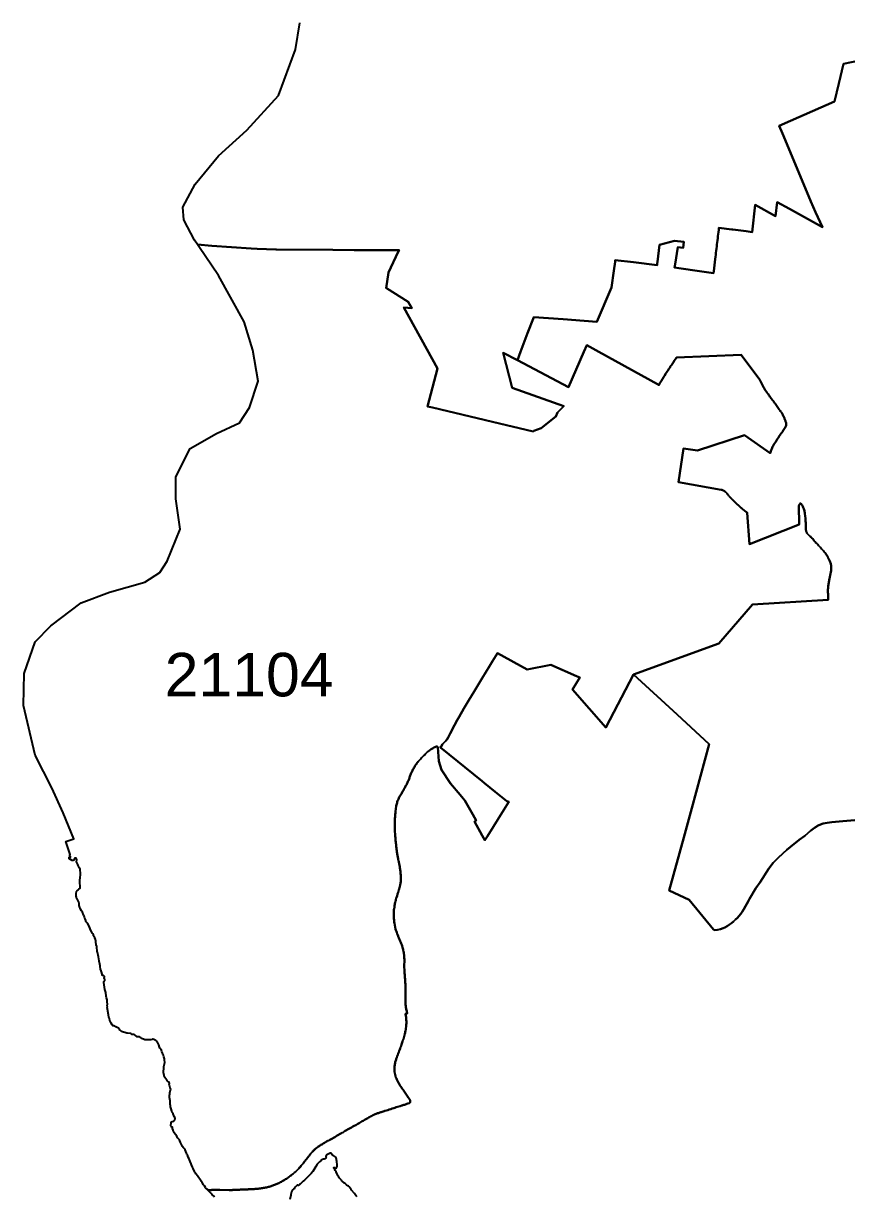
# Model space of a CAD drawing. Header units: inches. Extents: x 1341578 to 1502124, y 557203 to 748561.
# Drawn here: x 1342664 to 1352759, y 618397 to 632776 of the extents above; entities that cross this region are included whole.
import ezdxf
from ezdxf.enums import TextEntityAlignment as Align

# ---------------------------------------------------------------- set-up
doc = ezdxf.new("R2010")
doc.units = ezdxf.units.IN
doc.header["$MEASUREMENT"] = 0
doc.layers.add('Zipcode', color=7, linetype='Continuous')
doc.layers.add('ZipcodeAnno', color=7, linetype='Continuous')
doc.styles.add('Arial', font='arial.ttf')

msp = doc.modelspace()

# ---------------------------------------------------------------- linework, layer by layer
at = {"layer": 'Zipcode'}
for points in [[(1353332, 632408), (1352723, 632282), (1352666, 632041), (1352613, 631819), (1352071, 631582), (1351934, 631522), (1351974, 631426), (1352150, 631006), (1352322, 630596), (1352378, 630464), (1352463, 630279), (1352061, 630503), (1351910, 630587), (1351888, 630414), (1351640, 630552), (1351639, 630553), (1351603, 630219), (1351526, 630229), (1351365, 630249), (1351353, 630251), (1351194, 630271), (1351191, 630245), (1351188, 630220), (1351185, 630194), (1351182, 630169), (1351179, 630143), (1351176, 630118), (1351173, 630092), (1351170, 630067), (1351167, 630041), (1351164, 630016), (1351161, 629990), (1351158, 629965), (1351155, 629939), (1351152, 629914), (1351149, 629889), (1351131, 629739), (1351129, 629716), (1350956, 629739), (1350701, 629776), (1350650, 629786), (1350653, 629805), (1350656, 629826), (1350691, 630035), (1350691, 630035), (1350756, 630027), (1350765, 630099), (1350651, 630113), (1350467, 630063), (1350440, 629856), (1350437, 629833), (1350435, 629815), (1350146, 629849), (1349923, 629873), (1349920, 629853), (1349905, 629746), (1349876, 629540), (1349696, 629120), (1349542, 629131), (1349283, 629151), (1348923, 629177), (1348848, 628981), (1348761, 628751), (1348722, 628648), (1348546, 628740), (1348658, 628311), (1349291, 628084), (1349214, 628009), (1349194, 627959), (1349012, 627815), (1348925, 627781), (1348914, 627776), (1348418, 627894), (1347680, 628068), (1347621, 628082), (1347741, 628549), (1347328, 629295), (1347426, 629288), (1347383, 629364), (1347116, 629530), (1347114, 629531), (1347141, 629725), (1347262, 629976), (1347272, 629997), (1347124, 629998), (1346932, 629999), (1346735, 629998), (1346720, 629998), (1346458, 630000), (1345768, 630004), (1345760, 630004), (1345529, 630013), (1345459, 630018), (1344974, 630052), (1344800, 630065), (1344762, 630121), (1344631, 630371), (1344620, 630523), (1344772, 630805), (1345055, 631153), (1345403, 631468), (1345794, 631892), (1346000, 632457), (1346055, 632783)], [(1353151, 623035), (1352714, 623000), (1352579, 622986), (1352523, 622979), (1352495, 622974), (1352474, 622969), (1352441, 622958), (1352413, 622945), (1352365, 622916), (1352317, 622878), (1352246, 622817), (1352180, 622769), (1352070, 622683), (1352027, 622646), (1351924, 622554), (1351859, 622486), (1351807, 622417), (1351698, 622252), (1351648, 622179), (1351569, 622046), (1351556, 622022), (1351536, 621986), (1351520, 621956), (1351498, 621918), (1351479, 621885), (1351463, 621863), (1351438, 621832), (1351420, 621812), (1351398, 621791), (1351374, 621769), (1351348, 621749), (1351323, 621731), (1351295, 621713), (1351268, 621696), (1351244, 621685), (1351213, 621674), (1351178, 621665), (1351136, 621661), (1351128, 621671), (1350830, 622036), (1350583, 622147), (1350762, 622799), (1350860, 623159), (1351074, 623941), (1350681, 624304), (1350147, 624795), (1351191, 625175), (1351607, 625654), (1352534, 625711), (1352533, 625724), (1352532, 625736), (1352532, 625748), (1352532, 625761), (1352532, 625770), (1352532, 625779), (1352532, 625788), (1352531, 625797), (1352531, 625807), (1352531, 625816), (1352531, 625825), (1352531, 625834), (1352531, 625843), (1352532, 625852), (1352533, 625862), (1352534, 625872), (1352535, 625883), (1352537, 625895), (1352538, 625906), (1352540, 625919), (1352542, 625932), (1352544, 625945), (1352546, 625956), (1352548, 625967), (1352551, 625977), (1352553, 625987), (1352555, 625997), (1352557, 626006), (1352560, 626017), (1352562, 626028), (1352564, 626038), (1352566, 626047), (1352568, 626056), (1352570, 626065), (1352571, 626075), (1352571, 626085), (1352572, 626095), (1352572, 626105), (1352571, 626115), (1352570, 626126), (1352569, 626135), (1352567, 626144), (1352565, 626154), (1352563, 626164), (1352559, 626174), (1352556, 626184), (1352551, 626192), (1352547, 626201), (1352542, 626209), (1352535, 626223), (1352528, 626238), (1352520, 626252), (1352512, 626264), (1352504, 626276), (1352496, 626288), (1352486, 626300), (1352475, 626312), (1352465, 626324), (1352453, 626337), (1352440, 626351), (1352428, 626364), (1352417, 626376), (1352405, 626388), (1352394, 626400), (1352384, 626412), (1352374, 626424), (1352364, 626436), (1352354, 626447), (1352344, 626458), (1352334, 626469), (1352327, 626476), (1352320, 626482), (1352313, 626489), (1352305, 626496), (1352298, 626503), (1352291, 626510), (1352286, 626515), (1352281, 626520), (1352277, 626525), (1352274, 626530), (1352271, 626535), (1352268, 626540), (1352266, 626545), (1352264, 626551), (1352263, 626557), (1352262, 626561), (1352261, 626564), (1352261, 626568), (1352261, 626574), (1352260, 626580), (1352260, 626586), (1352260, 626593), (1352260, 626599), (1352260, 626606), (1352260, 626612), (1352260, 626618), (1352260, 626624), (1352259, 626632), (1352259, 626640), (1352259, 626648), (1352258, 626661), (1352257, 626673), (1352255, 626686), (1352255, 626696), (1352254, 626706), (1352254, 626716), (1352252, 626732), (1352251, 626747), (1352249, 626763), (1352248, 626772), (1352246, 626781), (1352245, 626790), (1352242, 626802), (1352239, 626815), (1352235, 626827), (1352232, 626836), (1352228, 626845), (1352223, 626855), (1352219, 626862), (1352214, 626870), (1352209, 626877), (1352202, 626887), (1352195, 626895), (1352172, 626867), (1352178, 626633), (1351569, 626393), (1351542, 626778), (1351541, 626779), (1351540, 626780), (1351538, 626781), (1351537, 626782), (1351535, 626784), (1351533, 626785), (1351532, 626786), (1351530, 626787), (1351529, 626788), (1351528, 626789), (1351527, 626790), (1351525, 626791), (1351524, 626792), (1351522, 626793), (1351521, 626795), (1351520, 626795), (1351518, 626796), (1351517, 626798), (1351515, 626799), (1351514, 626800), (1351513, 626801), (1351511, 626802), (1351510, 626803), (1351509, 626804), (1351508, 626805), (1351506, 626806), (1351505, 626807), (1351504, 626808), (1351503, 626809), (1351501, 626810), (1351500, 626811), (1351499, 626812), (1351497, 626813), (1351496, 626814), (1351494, 626816), (1351493, 626817), (1351491, 626818), (1351490, 626820), (1351489, 626820), (1351487, 626821), (1351486, 626822), (1351485, 626823), (1351484, 626825), (1351482, 626826), (1351481, 626827), (1351479, 626828), (1351478, 626830), (1351476, 626831), (1351474, 626832), (1351473, 626833), (1351472, 626834), (1351471, 626835), (1351470, 626836), (1351468, 626837), (1351467, 626839), (1351466, 626840), (1351465, 626841), (1351463, 626842), (1351462, 626843), (1351461, 626844), (1351460, 626845), (1351459, 626846), (1351457, 626847), (1351456, 626848), (1351455, 626849), (1351453, 626850), (1351452, 626851), (1351451, 626852), (1351450, 626854), (1351448, 626855), (1351447, 626856), (1351446, 626857), (1351444, 626858), (1351443, 626859), (1351442, 626860), (1351441, 626862), (1351439, 626863), (1351438, 626864), (1351436, 626866), (1351435, 626867), (1351433, 626868), (1351432, 626870), (1351430, 626871), (1351429, 626872), (1351427, 626874), (1351426, 626875), (1351425, 626876), (1351424, 626877), (1351423, 626878), (1351421, 626879), (1351420, 626880), (1351419, 626881), (1351418, 626882), (1351416, 626884), (1351415, 626885), (1351414, 626886), (1351413, 626887), (1351412, 626888), (1351411, 626889), (1351409, 626890), (1351408, 626891), (1351407, 626893), (1351405, 626894), (1351404, 626895), (1351403, 626897), (1351401, 626898), (1351400, 626899), (1351399, 626900), (1351398, 626902), (1351396, 626903), (1351395, 626904), (1351394, 626905), (1351393, 626906), (1351391, 626908), (1351390, 626909), (1351388, 626911), (1351387, 626912), (1351385, 626913), (1351384, 626915), (1351383, 626916), (1351381, 626917), (1351380, 626919), (1351378, 626920), (1351377, 626922), (1351375, 626923), (1351374, 626924), (1351373, 626925), (1351372, 626927), (1351371, 626928), (1351369, 626929), (1351368, 626931), (1351366, 626932), (1351365, 626934), (1351364, 626935), (1351362, 626937), (1351361, 626938), (1351359, 626939), (1351358, 626940), (1351357, 626942), (1351356, 626943), (1351355, 626944), (1351353, 626946), (1351352, 626947), (1351350, 626949), (1351349, 626950), (1351348, 626951), (1351347, 626952), (1351346, 626954), (1351344, 626955), (1351343, 626956), (1351342, 626957), (1351341, 626959), (1351340, 626960), (1351339, 626961), (1351338, 626962), (1351337, 626963), (1351336, 626964), (1351335, 626965), (1351333, 626967), (1351332, 626968), (1351331, 626969), (1351330, 626970), (1351329, 626971), (1351328, 626972), (1351327, 626973), (1351326, 626974), (1351325, 626976), (1351324, 626977), (1351323, 626978), (1351322, 626979), (1351320, 626981), (1351319, 626982), (1351318, 626983), (1351317, 626984), (1351316, 626985), (1351315, 626987), (1351314, 626988), (1351313, 626989), (1351312, 626990), (1351310, 626992), (1351309, 626993), (1351308, 626995), (1351307, 626996), (1351306, 626997), (1351305, 626998), (1351304, 626999), (1351303, 627001), (1351302, 627003), (1351301, 627004), (1351300, 627006), (1351299, 627008), (1351298, 627009), (1351297, 627010), (1351297, 627011), (1351296, 627013), (1351295, 627014), (1351293, 627016), (1351292, 627017), (1351292, 627018), (1351291, 627019), (1351290, 627020), (1351288, 627022), (1351287, 627023), (1351286, 627024), (1351284, 627026), (1351283, 627027), (1351282, 627028), (1351281, 627029), (1351279, 627031), (1351278, 627032), (1351277, 627033), (1351276, 627034), (1351275, 627035), (1351274, 627036), (1351272, 627037), (1351270, 627038), (1351269, 627039), (1351268, 627040), (1351266, 627041), (1351265, 627042), (1351263, 627043), (1351262, 627044), (1351260, 627045), (1351258, 627046), (1351257, 627047), (1351255, 627048), (1351253, 627049), (1351251, 627050), (1351250, 627051), (1351249, 627051), (1351247, 627052), (1351246, 627052), (1351244, 627053), (1351243, 627054), (1351242, 627054), (1351240, 627055), (1351238, 627056), (1351236, 627056), (1351235, 627057), (1351233, 627057), (1351232, 627058), (1351230, 627058), (1351229, 627059), (1351227, 627059), (1351225, 627059), (1351224, 627060), (1351222, 627060), (1351221, 627060), (1350699, 627152), (1350760, 627566), (1350932, 627540), (1351509, 627729), (1351821, 627508), (1351822, 627510), (1351826, 627523), (1351830, 627535), (1351833, 627545), (1351837, 627554), (1351841, 627563), (1351846, 627576), (1351852, 627588), (1351859, 627600), (1351868, 627615), (1351877, 627629), (1351886, 627644), (1351895, 627657), (1351904, 627671), (1351913, 627684), (1351923, 627700), (1351934, 627716), (1351944, 627732), (1351950, 627741), (1351957, 627750), (1351963, 627759), (1351969, 627768), (1351976, 627777), (1351982, 627786), (1351990, 627798), (1351998, 627810), (1352006, 627822), (1352010, 627831), (1352014, 627840), (1352017, 627849), (1352019, 627855), (1352020, 627862), (1352020, 627868), (1352019, 627873), (1352018, 627878), (1352017, 627883), (1352015, 627890), (1352012, 627898), (1352010, 627905), (1352007, 627914), (1352003, 627923), (1352000, 627932), (1351997, 627940), (1351990, 627954), (1351983, 627968), (1351976, 627981), (1351968, 627995), (1351960, 628008), (1351951, 628021), (1351943, 628034), (1351934, 628046), (1351925, 628058), (1351917, 628070), (1351908, 628083), (1351899, 628095), (1351891, 628106), (1351883, 628116), (1351874, 628127), (1351866, 628138), (1351858, 628149), (1351850, 628160), (1351843, 628170), (1351835, 628180), (1351828, 628190), (1351820, 628201), (1351813, 628211), (1351806, 628221), (1351796, 628235), (1351786, 628248), (1351776, 628262), (1351766, 628276), (1351757, 628291), (1351748, 628305), (1351739, 628320), (1351731, 628335), (1351723, 628351), (1351716, 628366), (1351708, 628382), (1351701, 628397), (1351699, 628400), (1351698, 628403), (1351696, 628407), (1351695, 628410), (1351467, 628713), (1350673, 628681), (1350668, 628674), (1350657, 628657), (1350646, 628641), (1350635, 628625), (1350627, 628613), (1350619, 628601), (1350611, 628589), (1350604, 628578), (1350597, 628566), (1350590, 628555), (1350581, 628541), (1350571, 628526), (1350561, 628512), (1350550, 628496), (1350540, 628480), (1350529, 628463), (1350523, 628453), (1350517, 628443), (1350511, 628434), (1350505, 628424), (1350498, 628414), (1350492, 628404), (1350485, 628392), (1350478, 628380), (1350470, 628368), (1350456, 628344), (1350440, 628356), (1349721, 628751), (1349572, 628833), (1349537, 628751), (1349351, 628317), (1348722, 628648), (1348761, 628751), (1348848, 628981), (1348923, 629177), (1349283, 629151), (1349542, 629131), (1349696, 629120), (1349876, 629540), (1349905, 629746), (1349920, 629853), (1349923, 629873), (1350146, 629849), (1350435, 629815), (1350437, 629833), (1350440, 629856), (1350467, 630063), (1350651, 630113), (1350765, 630099), (1350756, 630027), (1350691, 630035), (1350691, 630035), (1350656, 629826), (1350653, 629805), (1350650, 629786), (1350701, 629776), (1350956, 629739), (1351129, 629716), (1351131, 629739), (1351149, 629889), (1351152, 629914), (1351155, 629939), (1351158, 629965), (1351161, 629990), (1351164, 630016), (1351167, 630041), (1351170, 630067), (1351173, 630092), (1351176, 630118), (1351179, 630143), (1351182, 630169), (1351185, 630194), (1351188, 630220), (1351191, 630245), (1351194, 630271), (1351353, 630251), (1351365, 630249), (1351526, 630229), (1351603, 630219), (1351639, 630553), (1351640, 630552), (1351888, 630414), (1351910, 630587), (1352061, 630503), (1352463, 630279), (1352378, 630464), (1352322, 630596), (1352150, 631006), (1351974, 631426), (1351934, 631522), (1352071, 631582), (1352613, 631819), (1352666, 632041), (1352723, 632282), (1353332, 632408)], [(1345007, 618389), (1344995, 618406), (1344979, 618420), (1344965, 618434), (1344961, 618438), (1344951, 618449), (1344929, 618471), (1344926, 618475), (1344926, 618475), (1344972, 618476), (1344969, 618479), (1345025, 618478), (1345070, 618479), (1345072, 618478), (1345188, 618476), (1345192, 618476), (1345203, 618476), (1345213, 618476), (1345224, 618477), (1345234, 618478), (1345245, 618478), (1345255, 618479), (1345267, 618479), (1345279, 618480), (1345292, 618480), (1345304, 618481), (1345316, 618481), (1345328, 618482), (1345343, 618482), (1345357, 618483), (1345372, 618484), (1345386, 618484), (1345401, 618485), (1345415, 618485), (1345426, 618486), (1345437, 618486), (1345447, 618486), (1345458, 618487), (1345469, 618487), (1345479, 618488), (1345492, 618489), (1345505, 618490), (1345518, 618491), (1345531, 618492), (1345544, 618493), (1345557, 618494), (1345570, 618496), (1345583, 618498), (1345595, 618500), (1345608, 618502), (1345621, 618504), (1345634, 618507), (1345645, 618509), (1345657, 618512), (1345668, 618515), (1345679, 618518), (1345690, 618522), (1345701, 618525), (1345712, 618529), (1345723, 618532), (1345733, 618536), (1345744, 618540), (1345754, 618544), (1345761, 618547), (1345765, 618548), (1345775, 618553), (1345786, 618558), (1345797, 618563), (1345807, 618568), (1345814, 618572), (1345818, 618574), (1345828, 618579), (1345837, 618584), (1345846, 618588), (1345854, 618593), (1345863, 618598), (1345880, 618608), (1345891, 618615), (1345902, 618622), (1345912, 618630), (1345922, 618637), (1345932, 618645), (1345942, 618653), (1345952, 618660), (1345961, 618668), (1345971, 618676), (1345980, 618684), (1345990, 618693), (1345999, 618701), (1346008, 618709), (1346016, 618717), (1346025, 618725), (1346033, 618734), (1346041, 618742), (1346050, 618751), (1346057, 618759), (1346065, 618768), (1346072, 618777), (1346080, 618786), (1346087, 618795), (1346094, 618804), (1346103, 618814), (1346111, 618825), (1346119, 618835), (1346128, 618846), (1346136, 618856), (1346144, 618867), (1346152, 618876), (1346160, 618886), (1346169, 618897), (1346178, 618909), (1346189, 618923), (1346198, 618934), (1346205, 618941), (1346209, 618946), (1346215, 618952), (1346220, 618957), (1346227, 618964), (1346233, 618970), (1346240, 618976), (1346247, 618982), (1346254, 618988), (1346261, 618994), (1346268, 619000), (1346276, 619005), (1346283, 619010), (1346284, 619011), (1346290, 619015), (1346297, 619019), (1346304, 619024), (1346313, 619029), (1346322, 619035), (1346332, 619041), (1346340, 619046), (1346349, 619051), (1346357, 619056), (1346370, 619064), (1346383, 619071), (1346391, 619076), (1346395, 619078), (1346409, 619086), (1346423, 619093), (1346438, 619101), (1346453, 619109), (1346467, 619118), (1346482, 619126), (1346497, 619135), (1346512, 619144), (1346527, 619152), (1346541, 619160), (1346555, 619168), (1346570, 619176), (1346584, 619184), (1346598, 619193), (1346612, 619201), (1346626, 619209), (1346640, 619217), (1346656, 619226), (1346672, 619235), (1346689, 619244), (1346705, 619254), (1346722, 619264), (1346739, 619273), (1346752, 619281), (1346766, 619289), (1346780, 619297), (1346794, 619305), (1346808, 619313), (1346820, 619320), (1346832, 619327), (1346844, 619334), (1346856, 619341), (1346871, 619350), (1346886, 619358), (1346897, 619365), (1346908, 619371), (1346910, 619372), (1346913, 619374), (1346918, 619377), (1346923, 619380), (1346928, 619382), (1346932, 619384), (1346936, 619387), (1346940, 619388), (1346943, 619390), (1346946, 619391), (1346950, 619393), (1346955, 619395), (1346959, 619397), (1346963, 619399), (1346967, 619401), (1346971, 619403), (1346976, 619405), (1346982, 619407), (1346988, 619409), (1346994, 619412), (1347000, 619414), (1347006, 619417), (1347012, 619419), (1347019, 619421), (1347025, 619423), (1347032, 619426), (1347038, 619428), (1347045, 619430), (1347049, 619432), (1347054, 619433), (1347058, 619434), (1347063, 619436), (1347068, 619437), (1347073, 619439), (1347075, 619439), (1347078, 619440), (1347088, 619443), (1347098, 619446), (1347115, 619452), (1347133, 619457), (1347151, 619463), (1347169, 619469), (1347187, 619475), (1347206, 619481), (1347221, 619486), (1347237, 619491), (1347252, 619495), (1347269, 619501), (1347286, 619506), (1347303, 619511), (1347308, 619513), (1347312, 619515), (1347317, 619516), (1347328, 619520), (1347339, 619523), (1347350, 619527), (1347365, 619532), (1347379, 619537), (1347394, 619542), (1347395, 619542), (1347397, 619543), (1347400, 619544), (1347402, 619546), (1347404, 619547), (1347406, 619549), (1347407, 619552), (1347408, 619555), (1347408, 619558), (1347409, 619561), (1347409, 619562), (1347409, 619567), (1347409, 619571), (1347408, 619576), (1347406, 619580), (1347404, 619584), (1347402, 619587), (1347396, 619595), (1347390, 619603), (1347384, 619610), (1347377, 619621), (1347370, 619631), (1347363, 619642), (1347355, 619655), (1347347, 619667), (1347339, 619680), (1347329, 619693), (1347320, 619706), (1347310, 619718), (1347304, 619728), (1347298, 619737), (1347292, 619746), (1347286, 619754), (1347284, 619756), (1347277, 619770), (1347267, 619785), (1347265, 619790), (1347259, 619800), (1347251, 619817), (1347243, 619833), (1347238, 619845), (1347233, 619856), (1347227, 619874), (1347222, 619891), (1347218, 619909), (1347216, 619926), (1347215, 619936), (1347214, 619946), (1347213, 619959), (1347213, 619971), (1347214, 619983), (1347215, 619995), (1347218, 620007), (1347220, 620020), (1347223, 620033), (1347225, 620046), (1347228, 620056), (1347231, 620066), (1347234, 620077), (1347237, 620087), (1347243, 620103), (1347249, 620119), (1347255, 620135), (1347260, 620150), (1347267, 620167), (1347274, 620184), (1347279, 620198), (1347284, 620212), (1347290, 620226), (1347296, 620242), (1347302, 620259), (1347306, 620271), (1347310, 620284), (1347314, 620297), (1347319, 620312), (1347324, 620328), (1347328, 620344), (1347333, 620360), (1347337, 620375), (1347341, 620391), (1347344, 620404), (1347347, 620417), (1347349, 620430), (1347352, 620446), (1347355, 620461), (1347357, 620476), (1347359, 620491), (1347360, 620505), (1347361, 620519), (1347361, 620532), (1347361, 620545), (1347360, 620558), (1347360, 620568), (1347359, 620578), (1347358, 620585), (1347358, 620588), (1347357, 620598), (1347355, 620608), (1347354, 620618), (1347351, 620629), (1347350, 620637), (1347372, 620639), (1347371, 620645), (1347368, 620657), (1347365, 620670), (1347361, 620681), (1347359, 620692), (1347357, 620703), (1347355, 620714), (1347353, 620726), (1347352, 620735), (1347351, 620745), (1347351, 620751), (1347351, 620753), (1347350, 620768), (1347349, 620782), (1347349, 620796), (1347348, 620810), (1347348, 620824), (1347349, 620839), (1347349, 620857), (1347349, 620874), (1347349, 620891), (1347350, 620902), (1347350, 620913), (1347350, 620925), (1347350, 620939), (1347350, 620953), (1347350, 620967), (1347349, 620980), (1347349, 620993), (1347348, 621005), (1347347, 621018), (1347346, 621030), (1347346, 621042), (1347345, 621054), (1347344, 621066), (1347343, 621079), (1347342, 621092), (1347341, 621105), (1347340, 621118), (1347339, 621131), (1347338, 621144), (1347337, 621157), (1347336, 621171), (1347336, 621185), (1347335, 621199), (1347335, 621212), (1347335, 621225), (1347335, 621237), (1347335, 621251), (1347336, 621265), (1347336, 621279), (1347336, 621292), (1347336, 621306), (1347335, 621319), (1347335, 621331), (1347334, 621344), (1347333, 621356), (1347332, 621363), (1347331, 621369), (1347330, 621375), (1347328, 621388), (1347326, 621401), (1347323, 621415), (1347321, 621426), (1347318, 621437), (1347314, 621449), (1347313, 621456), (1347311, 621462), (1347309, 621469), (1347303, 621483), (1347298, 621497), (1347292, 621512), (1347286, 621526), (1347280, 621540), (1347277, 621546), (1347274, 621554), (1347268, 621569), (1347262, 621583), (1347261, 621588), (1347255, 621601), (1347249, 621619), (1347243, 621633), (1347238, 621647), (1347233, 621661), (1347228, 621676), (1347214, 621746), (1347212, 621760), (1347212, 621766), (1347210, 621774), (1347209, 621789), (1347207, 621803), (1347206, 621818), (1347206, 621833), (1347205, 621847), (1347205, 621860), (1347205, 621872), (1347206, 621888), (1347206, 621904), (1347208, 621914), (1347209, 621925), (1347213, 621944), (1347214, 621955), (1347216, 621966), (1347218, 621977), (1347220, 621988), (1347224, 622002), (1347227, 622016), (1347230, 622027), (1347232, 622037), (1347237, 622053), (1347242, 622069), (1347246, 622083), (1347249, 622093), (1347250, 622097), (1347252, 622102), (1347253, 622106), (1347259, 622123), (1347264, 622140), (1347269, 622156), (1347271, 622163), (1347277, 622186), (1347279, 622193), (1347280, 622199), (1347281, 622205), (1347283, 622211), (1347284, 622216), (1347285, 622222), (1347287, 622229), (1347288, 622237), (1347290, 622244), (1347291, 622253), (1347292, 622262), (1347292, 622271), (1347293, 622278), (1347293, 622286), (1347293, 622294), (1347292, 622302), (1347292, 622310), (1347292, 622318), (1347291, 622330), (1347291, 622341), (1347290, 622353), (1347289, 622363), (1347288, 622374), (1347287, 622385), (1347286, 622398), (1347284, 622410), (1347282, 622422), (1347281, 622433), (1347279, 622444), (1347277, 622455), (1347275, 622464), (1347274, 622473), (1347272, 622483), (1347270, 622493), (1347267, 622503), (1347265, 622514), (1347262, 622527), (1347260, 622539), (1347257, 622552), (1347255, 622562), (1347253, 622572), (1347251, 622582), (1347249, 622595), (1347247, 622607), (1347245, 622619), (1347244, 622629), (1347243, 622637), (1347242, 622639), (1347241, 622649), (1347240, 622661), (1347238, 622672), (1347237, 622683), (1347236, 622694), (1347235, 622704), (1347234, 622715), (1347233, 622725), (1347232, 622736), (1347231, 622746), (1347229, 622759), (1347228, 622772), (1347227, 622785), (1347226, 622797), (1347225, 622809), (1347224, 622820), (1347223, 622835), (1347222, 622849), (1347221, 622864), (1347221, 622876), (1347220, 622888), (1347220, 622900), (1347220, 622915), (1347219, 622931), (1347219, 622947), (1347219, 622960), (1347219, 622972), (1347219, 622980), (1347220, 622985), (1347220, 623002), (1347221, 623018), (1347221, 623035), (1347222, 623046), (1347222, 623051), (1347223, 623067), (1347224, 623073), (1347225, 623083), (1347226, 623098), (1347227, 623112), (1347228, 623126), (1347230, 623141), (1347233, 623157), (1347235, 623173), (1347237, 623186), (1347240, 623199), (1347243, 623211), (1347246, 623223), (1347249, 623234), (1347253, 623246), (1347258, 623258), (1347263, 623269), (1347268, 623281), (1347274, 623292), (1347274, 623294), (1347281, 623306), (1347287, 623318), (1347295, 623331), (1347303, 623343), (1347311, 623355), (1347318, 623366), (1347324, 623378), (1347330, 623388), (1347331, 623390), (1347338, 623402), (1347344, 623414), (1347351, 623426), (1347356, 623435), (1347361, 623444), (1347365, 623453), (1347371, 623463), (1347376, 623474), (1347380, 623484), (1347385, 623495), (1347389, 623506), (1347393, 623517), (1347397, 623527), (1347401, 623537), (1347405, 623547), (1347409, 623557), (1347413, 623567), (1347417, 623578), (1347421, 623589), (1347426, 623600), (1347431, 623611), (1347436, 623621), (1347441, 623631), (1347446, 623640), (1347452, 623651), (1347459, 623662), (1347466, 623673), (1347472, 623683), (1347479, 623693), (1347486, 623703), (1347493, 623712), (1347500, 623721), (1347507, 623730), (1347515, 623738), (1347522, 623746), (1347530, 623755), (1347537, 623764), (1347545, 623774), (1347554, 623783), (1347561, 623791), (1347569, 623798), (1347577, 623806), (1347585, 623813), (1347592, 623821), (1347600, 623828), (1347611, 623838), (1347621, 623847), (1347632, 623856), (1347643, 623864), (1347653, 623872), (1347664, 623879), (1347672, 623885), (1347681, 623890), (1347690, 623895), (1347699, 623900), (1347708, 623904), (1347717, 623908), (1347720, 623909), (1347727, 623912), (1347734, 623915), (1347736, 623915), (1347737, 623915), (1347739, 623914), (1347739, 623914), (1347740, 623913), (1347741, 623912), (1347744, 623908), (1347746, 623904), (1347760, 623732), (1347793, 623629), (1347901, 623461), (1348021, 623320), (1348059, 623276), (1348078, 623253), (1348174, 623081), (1348217, 623007), (1348206, 623001), (1348199, 622997), (1348195, 622995), (1348291, 622822), (1348324, 622765), (1348339, 622789), (1348354, 622813), (1348557, 623137), (1348619, 623235), (1348592, 623244), (1348451, 623358), (1348319, 623464), (1348289, 623489), (1347781, 623902), (1347777, 623905), (1347774, 623907), (1347788, 623914), (1347803, 623941), (1347843, 623983), (1347860, 624004), (1347874, 624025), (1347886, 624047), (1347899, 624072), (1347949, 624176), (1347982, 624236), (1348007, 624279), (1348066, 624379), (1348128, 624483), (1348191, 624588), (1348254, 624691), (1348291, 624751), (1348380, 624897), (1348418, 624960), (1348479, 625058), (1348843, 624856), (1349131, 624914), (1349446, 624777), (1349490, 624758), (1349399, 624613), (1349807, 624147), (1350147, 624795), (1350681, 624304), (1351074, 623941), (1350860, 623159), (1350762, 622799), (1350583, 622147), (1350830, 622036), (1351128, 621671), (1351136, 621661), (1351178, 621665), (1351213, 621674), (1351244, 621685), (1351268, 621696), (1351295, 621713), (1351323, 621731), (1351348, 621749), (1351374, 621769), (1351398, 621791), (1351420, 621812), (1351438, 621832), (1351463, 621863), (1351479, 621885), (1351498, 621918), (1351520, 621956), (1351536, 621986), (1351556, 622022), (1351569, 622046), (1351648, 622179), (1351698, 622252), (1351807, 622417), (1351859, 622486), (1351924, 622554), (1352027, 622646), (1352070, 622683), (1352180, 622769), (1352246, 622817), (1352317, 622878), (1352365, 622916), (1352413, 622945), (1352441, 622958), (1352474, 622969), (1352495, 622974), (1352523, 622979), (1352579, 622986), (1352714, 623000), (1353151, 623035)], [(1346754, 618393), (1346742, 618410), (1346723, 618435), (1346689, 618474), (1346683, 618482), (1346670, 618499), (1346659, 618516), (1346651, 618523), (1346643, 618530), (1346626, 618542), (1346609, 618556), (1346602, 618563), (1346571, 618589), (1346563, 618596), (1346536, 618627), (1346527, 618645), (1346521, 618653), (1346516, 618662), (1346498, 618700), (1346487, 618718), (1346483, 618727), (1346472, 618745), (1346472, 618752), (1346476, 618754), (1346483, 618751), (1346489, 618745), (1346497, 618743), (1346505, 618747), (1346509, 618756), (1346511, 618766), (1346511, 618787), (1346508, 618828), (1346504, 618848), (1346504, 618858), (1346500, 618869), (1346492, 618880), (1346484, 618886), (1346473, 618894), (1346465, 618895), (1346458, 618900), (1346452, 618909), (1346447, 618919), (1346438, 618930), (1346427, 618928), (1346410, 618921), (1346394, 618913), (1346386, 618907), (1346377, 618894), (1346373, 618890), (1346373, 618888), (1346376, 618878), (1346372, 618870), (1346367, 618862), (1346363, 618858), (1346353, 618855), (1346343, 618854), (1346332, 618853), (1346323, 618849), (1346316, 618842), (1346310, 618833), (1346296, 618822), (1346288, 618815), (1346267, 618792), (1346251, 618766), (1346214, 618703), (1346194, 618679), (1346163, 618650), (1346157, 618642), (1346150, 618634), (1346126, 618614), (1346110, 618599), (1346096, 618584), (1346080, 618571), (1346058, 618549), (1346049, 618543), (1346032, 618532), (1346027, 618536), (1346023, 618538), (1346016, 618534), (1346002, 618517), (1345990, 618501), (1345983, 618492), (1345975, 618486), (1345966, 618480), (1345959, 618472), (1345950, 618454), (1345943, 618424), (1345942, 618414), (1345932, 618362)]]:
    msp.add_lwpolyline(points, dxfattribs=at)
msp.add_lwpolyline([(1348722, 628648), (1349351, 628317), (1349537, 628751), (1349572, 628833), (1349721, 628751), (1350440, 628356), (1350456, 628344), (1350470, 628368), (1350478, 628380), (1350485, 628392), (1350492, 628404), (1350498, 628414), (1350505, 628424), (1350511, 628434), (1350517, 628443), (1350523, 628453), (1350529, 628463), (1350540, 628480), (1350550, 628496), (1350561, 628512), (1350571, 628526), (1350581, 628541), (1350590, 628555), (1350597, 628566), (1350604, 628578), (1350611, 628589), (1350619, 628601), (1350627, 628613), (1350635, 628625), (1350646, 628641), (1350657, 628657), (1350668, 628674), (1350673, 628681), (1351467, 628713), (1351695, 628410), (1351696, 628407), (1351698, 628403), (1351699, 628400), (1351701, 628397), (1351708, 628382), (1351716, 628366), (1351723, 628351), (1351731, 628335), (1351739, 628320), (1351748, 628305), (1351757, 628291), (1351766, 628276), (1351776, 628262), (1351786, 628248), (1351796, 628235), (1351806, 628221), (1351813, 628211), (1351820, 628201), (1351828, 628190), (1351835, 628180), (1351843, 628170), (1351850, 628160), (1351858, 628149), (1351866, 628138), (1351874, 628127), (1351883, 628116), (1351891, 628106), (1351899, 628095), (1351908, 628083), (1351917, 628070), (1351925, 628058), (1351934, 628046), (1351943, 628034), (1351951, 628021), (1351960, 628008), (1351968, 627995), (1351976, 627981), (1351983, 627968), (1351990, 627954), (1351997, 627940), (1352000, 627932), (1352003, 627923), (1352007, 627914), (1352010, 627905), (1352012, 627898), (1352015, 627890), (1352017, 627883), (1352018, 627878), (1352019, 627873), (1352020, 627868), (1352020, 627862), (1352019, 627855), (1352017, 627849), (1352014, 627840), (1352010, 627831), (1352006, 627822), (1351998, 627810), (1351990, 627798), (1351982, 627786), (1351976, 627777), (1351969, 627768), (1351963, 627759), (1351957, 627750), (1351950, 627741), (1351944, 627732), (1351934, 627716), (1351923, 627700), (1351913, 627684), (1351904, 627671), (1351895, 627657), (1351886, 627644), (1351877, 627629), (1351868, 627615), (1351859, 627600), (1351852, 627588), (1351846, 627576), (1351841, 627563), (1351837, 627554), (1351833, 627545), (1351830, 627535), (1351826, 627523), (1351822, 627510), (1351821, 627508), (1351509, 627729), (1350932, 627540), (1350760, 627566), (1350699, 627152), (1351221, 627060), (1351222, 627060), (1351224, 627060), (1351225, 627059), (1351227, 627059), (1351229, 627059), (1351230, 627058), (1351232, 627058), (1351233, 627057), (1351235, 627057), (1351236, 627056), (1351238, 627056), (1351240, 627055), (1351242, 627054), (1351243, 627054), (1351244, 627053), (1351246, 627052), (1351247, 627052), (1351249, 627051), (1351250, 627051), (1351251, 627050), (1351253, 627049), (1351255, 627048), (1351257, 627047), (1351258, 627046), (1351260, 627045), (1351262, 627044), (1351263, 627043), (1351265, 627042), (1351266, 627041), (1351268, 627040), (1351269, 627039), (1351270, 627038), (1351272, 627037), (1351274, 627036), (1351275, 627035), (1351276, 627034), (1351277, 627033), (1351278, 627032), (1351279, 627031), (1351281, 627029), (1351282, 627028), (1351283, 627027), (1351284, 627026), (1351286, 627024), (1351287, 627023), (1351288, 627022), (1351290, 627020), (1351291, 627019), (1351292, 627018), (1351292, 627017), (1351293, 627016), (1351295, 627014), (1351296, 627013), (1351297, 627011), (1351297, 627010), (1351298, 627009), (1351299, 627008), (1351300, 627006), (1351301, 627004), (1351302, 627003), (1351303, 627001), (1351304, 626999), (1351305, 626998), (1351306, 626997), (1351307, 626996), (1351308, 626995), (1351309, 626993), (1351310, 626992), (1351312, 626990), (1351313, 626989), (1351314, 626988), (1351315, 626987), (1351316, 626985), (1351317, 626984), (1351318, 626983), (1351319, 626982), (1351320, 626981), (1351322, 626979), (1351323, 626978), (1351324, 626977), (1351325, 626976), (1351326, 626974), (1351327, 626973), (1351328, 626972), (1351329, 626971), (1351330, 626970), (1351331, 626969), (1351332, 626968), (1351333, 626967), (1351335, 626965), (1351336, 626964), (1351337, 626963), (1351338, 626962), (1351339, 626961), (1351340, 626960), (1351341, 626959), (1351342, 626957), (1351343, 626956), (1351344, 626955), (1351346, 626954), (1351347, 626952), (1351348, 626951), (1351349, 626950), (1351350, 626949), (1351352, 626947), (1351353, 626946), (1351355, 626944), (1351356, 626943), (1351357, 626942), (1351358, 626940), (1351359, 626939), (1351361, 626938), (1351362, 626937), (1351364, 626935), (1351365, 626934), (1351366, 626932), (1351368, 626931), (1351369, 626929), (1351371, 626928), (1351372, 626927), (1351373, 626925), (1351374, 626924), (1351375, 626923), (1351377, 626922), (1351378, 626920), (1351380, 626919), (1351381, 626917), (1351383, 626916), (1351384, 626915), (1351385, 626913), (1351387, 626912), (1351388, 626911), (1351390, 626909), (1351391, 626908), (1351393, 626906), (1351394, 626905), (1351395, 626904), (1351396, 626903), (1351398, 626902), (1351399, 626900), (1351400, 626899), (1351401, 626898), (1351403, 626897), (1351404, 626895), (1351405, 626894), (1351407, 626893), (1351408, 626891), (1351409, 626890), (1351411, 626889), (1351412, 626888), (1351413, 626887), (1351414, 626886), (1351415, 626885), (1351416, 626884), (1351418, 626882), (1351419, 626881), (1351420, 626880), (1351421, 626879), (1351423, 626878), (1351424, 626877), (1351425, 626876), (1351426, 626875), (1351427, 626874), (1351429, 626872), (1351430, 626871), (1351432, 626870), (1351433, 626868), (1351435, 626867), (1351436, 626866), (1351438, 626864), (1351439, 626863), (1351441, 626862), (1351442, 626860), (1351443, 626859), (1351444, 626858), (1351446, 626857), (1351447, 626856), (1351448, 626855), (1351450, 626854), (1351451, 626852), (1351452, 626851), (1351453, 626850), (1351455, 626849), (1351456, 626848), (1351457, 626847), (1351459, 626846), (1351460, 626845), (1351461, 626844), (1351462, 626843), (1351463, 626842), (1351465, 626841), (1351466, 626840), (1351467, 626839), (1351468, 626837), (1351470, 626836), (1351471, 626835), (1351472, 626834), (1351473, 626833), (1351474, 626832), (1351476, 626831), (1351478, 626830), (1351479, 626828), (1351481, 626827), (1351482, 626826), (1351484, 626825), (1351485, 626823), (1351486, 626822), (1351487, 626821), (1351489, 626820), (1351490, 626820), (1351491, 626818), (1351493, 626817), (1351494, 626816), (1351496, 626814), (1351497, 626813), (1351499, 626812), (1351500, 626811), (1351501, 626810), (1351503, 626809), (1351504, 626808), (1351505, 626807), (1351506, 626806), (1351508, 626805), (1351509, 626804), (1351510, 626803), (1351511, 626802), (1351513, 626801), (1351514, 626800), (1351515, 626799), (1351517, 626798), (1351518, 626796), (1351520, 626795), (1351521, 626795), (1351522, 626793), (1351524, 626792), (1351525, 626791), (1351527, 626790), (1351528, 626789), (1351529, 626788), (1351530, 626787), (1351532, 626786), (1351533, 626785), (1351535, 626784), (1351537, 626782), (1351538, 626781), (1351540, 626780), (1351541, 626779), (1351542, 626778), (1351569, 626393), (1352178, 626633), (1352172, 626867), (1352195, 626895), (1352202, 626887), (1352209, 626877), (1352214, 626870), (1352219, 626862), (1352223, 626855), (1352228, 626845), (1352232, 626836), (1352235, 626827), (1352239, 626815), (1352242, 626802), (1352245, 626790), (1352246, 626781), (1352248, 626772), (1352249, 626763), (1352251, 626747), (1352252, 626732), (1352254, 626716), (1352254, 626706), (1352255, 626696), (1352255, 626686), (1352257, 626673), (1352258, 626661), (1352259, 626648), (1352259, 626640), (1352259, 626632), (1352260, 626624), (1352260, 626618), (1352260, 626612), (1352260, 626606), (1352260, 626599), (1352260, 626593), (1352260, 626586), (1352260, 626580), (1352261, 626574), (1352261, 626568), (1352261, 626564), (1352262, 626561), (1352263, 626557), (1352264, 626551), (1352266, 626545), (1352268, 626540), (1352271, 626535), (1352274, 626530), (1352277, 626525), (1352281, 626520), (1352286, 626515), (1352291, 626510), (1352298, 626503), (1352305, 626496), (1352313, 626489), (1352320, 626482), (1352327, 626476), (1352334, 626469), (1352344, 626458), (1352354, 626447), (1352364, 626436), (1352374, 626424), (1352384, 626412), (1352394, 626400), (1352405, 626388), (1352417, 626376), (1352428, 626364), (1352440, 626351), (1352453, 626337), (1352465, 626324), (1352475, 626312), (1352486, 626300), (1352496, 626288), (1352504, 626276), (1352512, 626264), (1352520, 626252), (1352528, 626238), (1352535, 626223), (1352542, 626209), (1352547, 626201), (1352551, 626192), (1352556, 626184), (1352559, 626174), (1352563, 626164), (1352565, 626154), (1352567, 626144), (1352569, 626135), (1352570, 626126), (1352571, 626115), (1352572, 626105), (1352572, 626095), (1352571, 626085), (1352571, 626075), (1352570, 626065), (1352568, 626056), (1352566, 626047), (1352564, 626038), (1352562, 626028), (1352560, 626017), (1352557, 626006), (1352555, 625997), (1352553, 625987), (1352551, 625977), (1352548, 625967), (1352546, 625956), (1352544, 625945), (1352542, 625932), (1352540, 625919), (1352538, 625906), (1352537, 625895), (1352535, 625883), (1352534, 625872), (1352533, 625862), (1352532, 625852), (1352531, 625843), (1352531, 625834), (1352531, 625825), (1352531, 625816), (1352531, 625807), (1352531, 625797), (1352532, 625788), (1352532, 625779), (1352532, 625770), (1352532, 625761), (1352532, 625748), (1352532, 625736), (1352533, 625724), (1352534, 625711), (1351607, 625654), (1351191, 625175), (1350147, 624795), (1349807, 624147), (1349399, 624613), (1349490, 624758), (1349446, 624777), (1349131, 624914), (1348843, 624856), (1348479, 625058), (1348418, 624960), (1348380, 624897), (1348291, 624751), (1348254, 624691), (1348191, 624588), (1348128, 624483), (1348066, 624379), (1348007, 624279), (1347982, 624236), (1347949, 624176), (1347899, 624072), (1347886, 624047), (1347874, 624025), (1347860, 624004), (1347843, 623983), (1347803, 623941), (1347788, 623914), (1347774, 623907), (1347777, 623905), (1347781, 623902), (1348289, 623489), (1348319, 623464), (1348451, 623358), (1348592, 623244), (1348619, 623235), (1348557, 623137), (1348354, 622813), (1348339, 622789), (1348324, 622765), (1348291, 622822), (1348195, 622995), (1348199, 622997), (1348206, 623001), (1348217, 623007), (1348174, 623081), (1348078, 623253), (1348059, 623276), (1348021, 623320), (1347901, 623461), (1347793, 623629), (1347760, 623732), (1347746, 623904), (1347744, 623908), (1347741, 623912), (1347740, 623913), (1347739, 623914), (1347739, 623914), (1347737, 623915), (1347736, 623915), (1347734, 623915), (1347727, 623912), (1347720, 623909), (1347717, 623908), (1347708, 623904), (1347699, 623900), (1347690, 623895), (1347681, 623890), (1347672, 623885), (1347664, 623879), (1347653, 623872), (1347643, 623864), (1347632, 623856), (1347621, 623847), (1347611, 623838), (1347600, 623828), (1347592, 623821), (1347585, 623813), (1347577, 623806), (1347569, 623798), (1347561, 623791), (1347554, 623783), (1347545, 623774), (1347537, 623764), (1347530, 623755), (1347522, 623746), (1347515, 623738), (1347507, 623730), (1347500, 623721), (1347493, 623712), (1347486, 623703), (1347479, 623693), (1347472, 623683), (1347466, 623673), (1347459, 623662), (1347452, 623651), (1347446, 623640), (1347441, 623631), (1347436, 623621), (1347431, 623611), (1347426, 623600), (1347421, 623589), (1347417, 623578), (1347413, 623567), (1347409, 623557), (1347405, 623547), (1347401, 623537), (1347397, 623527), (1347393, 623517), (1347389, 623506), (1347385, 623495), (1347380, 623484), (1347376, 623474), (1347371, 623463), (1347365, 623453), (1347361, 623444), (1347356, 623435), (1347351, 623426), (1347344, 623414), (1347338, 623402), (1347331, 623390), (1347330, 623388), (1347324, 623378), (1347318, 623366), (1347311, 623355), (1347303, 623343), (1347295, 623331), (1347287, 623318), (1347281, 623306), (1347274, 623294), (1347274, 623292), (1347268, 623281), (1347263, 623269), (1347258, 623258), (1347253, 623246), (1347249, 623234), (1347246, 623223), (1347243, 623211), (1347240, 623199), (1347237, 623186), (1347235, 623173), (1347233, 623157), (1347230, 623141), (1347228, 623126), (1347227, 623112), (1347226, 623098), (1347225, 623083), (1347224, 623073), (1347223, 623067), (1347222, 623051), (1347222, 623046), (1347221, 623035), (1347221, 623018), (1347220, 623002), (1347220, 622985), (1347219, 622980), (1347219, 622972), (1347219, 622960), (1347219, 622947), (1347219, 622931), (1347220, 622915), (1347220, 622900), (1347220, 622888), (1347221, 622876), (1347221, 622864), (1347222, 622849), (1347223, 622835), (1347224, 622820), (1347225, 622809), (1347226, 622797), (1347227, 622785), (1347228, 622772), (1347229, 622759), (1347231, 622746), (1347232, 622736), (1347233, 622725), (1347234, 622715), (1347235, 622704), (1347236, 622694), (1347237, 622683), (1347238, 622672), (1347240, 622661), (1347241, 622649), (1347242, 622639), (1347243, 622637), (1347244, 622629), (1347245, 622619), (1347247, 622607), (1347249, 622595), (1347251, 622582), (1347253, 622572), (1347255, 622562), (1347257, 622552), (1347260, 622539), (1347262, 622527), (1347265, 622514), (1347267, 622503), (1347270, 622493), (1347272, 622483), (1347274, 622473), (1347275, 622464), (1347277, 622455), (1347279, 622444), (1347281, 622433), (1347282, 622422), (1347284, 622410), (1347286, 622398), (1347287, 622385), (1347288, 622374), (1347289, 622363), (1347290, 622353), (1347291, 622341), (1347291, 622330), (1347292, 622318), (1347292, 622310), (1347292, 622302), (1347293, 622294), (1347293, 622286), (1347293, 622278), (1347292, 622271), (1347292, 622262), (1347291, 622253), (1347290, 622244), (1347288, 622237), (1347287, 622229), (1347285, 622222), (1347284, 622216), (1347283, 622211), (1347281, 622205), (1347280, 622199), (1347279, 622193), (1347277, 622186), (1347271, 622163), (1347269, 622156), (1347264, 622140), (1347259, 622123), (1347253, 622106), (1347252, 622102), (1347250, 622097), (1347249, 622093), (1347246, 622083), (1347242, 622069), (1347237, 622053), (1347232, 622037), (1347230, 622027), (1347227, 622016), (1347224, 622002), (1347220, 621988), (1347218, 621977), (1347216, 621966), (1347214, 621955), (1347213, 621944), (1347209, 621925), (1347208, 621914), (1347206, 621904), (1347206, 621888), (1347205, 621872), (1347205, 621860), (1347205, 621847), (1347206, 621833), (1347206, 621818), (1347207, 621803), (1347209, 621789), (1347210, 621774), (1347212, 621766), (1347212, 621760), (1347214, 621746), (1347228, 621676), (1347233, 621661), (1347238, 621647), (1347243, 621633), (1347249, 621619), (1347255, 621601), (1347261, 621588), (1347262, 621583), (1347268, 621569), (1347274, 621554), (1347277, 621546), (1347280, 621540), (1347286, 621526), (1347292, 621512), (1347298, 621497), (1347303, 621483), (1347309, 621469), (1347311, 621462), (1347313, 621456), (1347314, 621449), (1347318, 621437), (1347321, 621426), (1347323, 621415), (1347326, 621401), (1347328, 621388), (1347330, 621375), (1347331, 621369), (1347332, 621363), (1347333, 621356), (1347334, 621344), (1347335, 621331), (1347335, 621319), (1347336, 621306), (1347336, 621292), (1347336, 621279), (1347336, 621265), (1347335, 621251), (1347335, 621237), (1347335, 621225), (1347335, 621212), (1347335, 621199), (1347336, 621185), (1347336, 621171), (1347337, 621157), (1347338, 621144), (1347339, 621131), (1347340, 621118), (1347341, 621105), (1347342, 621092), (1347343, 621079), (1347344, 621066), (1347345, 621054), (1347346, 621042), (1347346, 621030), (1347347, 621018), (1347348, 621005), (1347349, 620993), (1347349, 620980), (1347350, 620967), (1347350, 620953), (1347350, 620939), (1347350, 620925), (1347350, 620913), (1347350, 620902), (1347349, 620891), (1347349, 620874), (1347349, 620857), (1347349, 620839), (1347348, 620824), (1347348, 620810), (1347349, 620796), (1347349, 620782), (1347350, 620768), (1347351, 620753), (1347351, 620751), (1347351, 620745), (1347352, 620735), (1347353, 620726), (1347355, 620714), (1347357, 620703), (1347359, 620692), (1347361, 620681), (1347365, 620670), (1347368, 620657), (1347371, 620645), (1347372, 620639), (1347350, 620637), (1347351, 620629), (1347354, 620618), (1347355, 620608), (1347357, 620598), (1347358, 620588), (1347358, 620585), (1347359, 620578), (1347360, 620568), (1347360, 620558), (1347361, 620545), (1347361, 620532), (1347361, 620519), (1347360, 620505), (1347359, 620491), (1347357, 620476), (1347355, 620461), (1347352, 620446), (1347349, 620430), (1347347, 620417), (1347344, 620404), (1347341, 620391), (1347337, 620375), (1347333, 620360), (1347328, 620344), (1347324, 620328), (1347319, 620312), (1347314, 620297), (1347310, 620284), (1347306, 620271), (1347302, 620259), (1347296, 620242), (1347290, 620226), (1347284, 620212), (1347279, 620198), (1347274, 620184), (1347267, 620167), (1347260, 620150), (1347255, 620135), (1347249, 620119), (1347243, 620103), (1347237, 620087), (1347234, 620077), (1347231, 620066), (1347228, 620056), (1347225, 620046), (1347223, 620033), (1347220, 620020), (1347218, 620007), (1347215, 619995), (1347214, 619983), (1347213, 619971), (1347213, 619959), (1347214, 619946), (1347215, 619936), (1347216, 619926), (1347218, 619909), (1347222, 619891), (1347227, 619874), (1347233, 619856), (1347238, 619845), (1347243, 619833), (1347251, 619817), (1347259, 619800), (1347265, 619790), (1347267, 619785), (1347277, 619770), (1347284, 619756), (1347286, 619754), (1347292, 619746), (1347298, 619737), (1347304, 619728), (1347310, 619718), (1347320, 619706), (1347329, 619693), (1347339, 619680), (1347347, 619667), (1347355, 619655), (1347363, 619642), (1347370, 619631), (1347377, 619621), (1347384, 619610), (1347390, 619603), (1347396, 619595), (1347402, 619587), (1347404, 619584), (1347406, 619580), (1347408, 619576), (1347409, 619571), (1347409, 619567), (1347409, 619562), (1347409, 619561), (1347408, 619558), (1347408, 619555), (1347407, 619552), (1347406, 619549), (1347404, 619547), (1347402, 619546), (1347400, 619544), (1347397, 619543), (1347395, 619542), (1347394, 619542), (1347379, 619537), (1347365, 619532), (1347350, 619527), (1347339, 619523), (1347328, 619520), (1347317, 619516), (1347312, 619515), (1347308, 619513), (1347303, 619511), (1347286, 619506), (1347269, 619501), (1347252, 619495), (1347237, 619491), (1347221, 619486), (1347206, 619481), (1347187, 619475), (1347169, 619469), (1347151, 619463), (1347133, 619457), (1347115, 619452), (1347098, 619446), (1347088, 619443), (1347078, 619440), (1347075, 619439), (1347073, 619439), (1347068, 619437), (1347063, 619436), (1347058, 619434), (1347054, 619433), (1347049, 619432), (1347045, 619430), (1347038, 619428), (1347032, 619426), (1347025, 619423), (1347019, 619421), (1347012, 619419), (1347006, 619417), (1347000, 619414), (1346994, 619412), (1346988, 619409), (1346982, 619407), (1346976, 619405), (1346971, 619403), (1346967, 619401), (1346963, 619399), (1346959, 619397), (1346955, 619395), (1346950, 619393), (1346946, 619391), (1346943, 619390), (1346940, 619388), (1346936, 619387), (1346932, 619384), (1346928, 619382), (1346923, 619380), (1346918, 619377), (1346913, 619374), (1346910, 619372), (1346908, 619371), (1346897, 619365), (1346886, 619358), (1346871, 619350), (1346856, 619341), (1346844, 619334), (1346832, 619327), (1346820, 619320), (1346808, 619313), (1346794, 619305), (1346780, 619297), (1346766, 619289), (1346752, 619281), (1346739, 619273), (1346722, 619264), (1346705, 619254), (1346689, 619244), (1346672, 619235), (1346656, 619226), (1346640, 619217), (1346626, 619209), (1346612, 619201), (1346598, 619193), (1346584, 619184), (1346570, 619176), (1346555, 619168), (1346541, 619160), (1346527, 619152), (1346512, 619144), (1346497, 619135), (1346482, 619126), (1346467, 619118), (1346453, 619109), (1346438, 619101), (1346423, 619093), (1346409, 619086), (1346395, 619078), (1346391, 619076), (1346383, 619071), (1346370, 619064), (1346357, 619056), (1346349, 619051), (1346340, 619046), (1346332, 619041), (1346322, 619035), (1346313, 619029), (1346304, 619024), (1346297, 619019), (1346290, 619015), (1346284, 619011), (1346283, 619010), (1346276, 619005), (1346268, 619000), (1346261, 618994), (1346254, 618988), (1346247, 618982), (1346240, 618976), (1346233, 618970), (1346227, 618964), (1346220, 618957), (1346215, 618952), (1346209, 618946), (1346205, 618941), (1346198, 618934), (1346189, 618923), (1346178, 618909), (1346169, 618897), (1346160, 618886), (1346152, 618876), (1346144, 618867), (1346136, 618856), (1346128, 618846), (1346119, 618835), (1346111, 618825), (1346103, 618814), (1346094, 618804), (1346087, 618795), (1346080, 618786), (1346072, 618777), (1346065, 618768), (1346057, 618759), (1346050, 618751), (1346041, 618742), (1346033, 618734), (1346025, 618725), (1346016, 618717), (1346008, 618709), (1345999, 618701), (1345990, 618693), (1345980, 618684), (1345971, 618676), (1345961, 618668), (1345952, 618660), (1345942, 618653), (1345932, 618645), (1345922, 618637), (1345912, 618630), (1345902, 618622), (1345891, 618615), (1345880, 618608), (1345863, 618598), (1345854, 618593), (1345846, 618588), (1345837, 618584), (1345828, 618579), (1345818, 618574), (1345814, 618572), (1345807, 618568), (1345797, 618563), (1345786, 618558), (1345775, 618553), (1345765, 618548), (1345761, 618547), (1345754, 618544), (1345744, 618540), (1345733, 618536), (1345723, 618532), (1345712, 618529), (1345701, 618525), (1345690, 618522), (1345679, 618518), (1345668, 618515), (1345657, 618512), (1345645, 618509), (1345634, 618507), (1345621, 618504), (1345608, 618502), (1345595, 618500), (1345583, 618498), (1345570, 618496), (1345557, 618494), (1345544, 618493), (1345531, 618492), (1345518, 618491), (1345505, 618490), (1345492, 618489), (1345479, 618488), (1345469, 618487), (1345458, 618487), (1345447, 618486), (1345437, 618486), (1345426, 618486), (1345415, 618485), (1345401, 618485), (1345386, 618484), (1345372, 618484), (1345357, 618483), (1345343, 618482), (1345328, 618482), (1345316, 618481), (1345304, 618481), (1345292, 618480), (1345279, 618480), (1345267, 618479), (1345255, 618479), (1345245, 618478), (1345234, 618478), (1345224, 618477), (1345213, 618476), (1345203, 618476), (1345192, 618476), (1345188, 618476), (1345072, 618478), (1345070, 618479), (1345025, 618478), (1344969, 618479), (1344972, 618476), (1344926, 618475), (1344917, 618488), (1344902, 618501), (1344896, 618509), (1344885, 618527), (1344876, 618536), (1344871, 618542), (1344855, 618568), (1344844, 618585), (1344838, 618593), (1344827, 618610), (1344815, 618627), (1344797, 618652), (1344778, 618677), (1344773, 618686), (1344767, 618694), (1344761, 618702), (1344746, 618740), (1344736, 618758), (1344724, 618786), (1344720, 618796), (1344710, 618825), (1344710, 618829), (1344705, 618836), (1344695, 618859), (1344685, 618878), (1344677, 618907), (1344669, 618914), (1344666, 618928), (1344646, 618969), (1344635, 618986), (1344624, 619000), (1344613, 619011), (1344598, 619042), (1344592, 619060), (1344582, 619078), (1344577, 619093), (1344555, 619118), (1344544, 619136), (1344513, 619176), (1344503, 619192), (1344502, 619209), (1344493, 619233), (1344491, 619246), (1344488, 619246), (1344478, 619253), (1344472, 619266), (1344472, 619276), (1344475, 619293), (1344478, 619305), (1344481, 619312), (1344490, 619317), (1344508, 619320), (1344511, 619327), (1344513, 619328), (1344518, 619333), (1344521, 619338), (1344525, 619354), (1344521, 619366), (1344516, 619378), (1344514, 619378), (1344499, 619412), (1344488, 619429), (1344483, 619442), (1344477, 619472), (1344476, 619472), (1344472, 619484), (1344469, 619496), (1344468, 619508), (1344465, 619529), (1344463, 619548), (1344462, 619569), (1344456, 619610), (1344457, 619628), (1344457, 619645), (1344458, 619646), (1344459, 619667), (1344468, 619706), (1344471, 619714), (1344468, 619722), (1344463, 619727), (1344460, 619748), (1344457, 619760), (1344451, 619774), (1344454, 619784), (1344452, 619799), (1344445, 619799), (1344432, 619811), (1344424, 619826), (1344415, 619836), (1344395, 619862), (1344389, 619880), (1344383, 619918), (1344383, 619940), (1344385, 619959), (1344386, 619970), (1344387, 619971), (1344388, 619991), (1344390, 620008), (1344397, 620039), (1344395, 620073), (1344394, 620085), (1344390, 620096), (1344388, 620110), (1344382, 620127), (1344374, 620140), (1344369, 620160), (1344367, 620161), (1344361, 620172), (1344358, 620190), (1344339, 620215), (1344332, 620229), (1344326, 620256), (1344318, 620274), (1344317, 620274), (1344309, 620290), (1344306, 620290), (1344297, 620302), (1344287, 620310), (1344263, 620324), (1344253, 620327), (1344249, 620326), (1344242, 620320), (1344226, 620318), (1344211, 620317), (1344161, 620316), (1344151, 620318), (1344137, 620325), (1344124, 620329), (1344112, 620334), (1344102, 620344), (1344095, 620347), (1344086, 620356), (1344060, 620354), (1344033, 620377), (1344022, 620382), (1344015, 620384), (1344002, 620385), (1343993, 620383), (1343986, 620392), (1343976, 620396), (1343942, 620398), (1343931, 620401), (1343920, 620403), (1343906, 620407), (1343891, 620410), (1343867, 620420), (1343850, 620435), (1343848, 620436), (1343842, 620446), (1343831, 620461), (1343799, 620479), (1343785, 620486), (1343772, 620489), (1343762, 620488), (1343760, 620489), (1343752, 620500), (1343739, 620522), (1343725, 620553), (1343718, 620579), (1343710, 620596), (1343707, 620624), (1343695, 620692), (1343693, 620714), (1343694, 620720), (1343693, 620743), (1343694, 620748), (1343694, 620751), (1343692, 620787), (1343690, 620808), (1343683, 620834), (1343677, 620852), (1343673, 620897), (1343670, 620912), (1343664, 620934), (1343654, 620993), (1343651, 621021), (1343650, 621031), (1343662, 621051), (1343661, 621063), (1343655, 621071), (1343654, 621079), (1343657, 621085), (1343658, 621095), (1343655, 621098), (1343651, 621102), (1343646, 621105), (1343634, 621106), (1343620, 621151), (1343615, 621176), (1343610, 621176), (1343604, 621227), (1343601, 621244), (1343591, 621283), (1343592, 621287), (1343585, 621336), (1343571, 621391), (1343570, 621398), (1343566, 621462), (1343558, 621476), (1343551, 621529), (1343546, 621547), (1343539, 621570), (1343525, 621593), (1343522, 621605), (1343514, 621616), (1343513, 621622), (1343502, 621639), (1343484, 621673), (1343484, 621676), (1343482, 621685), (1343479, 621687), (1343475, 621700), (1343468, 621719), (1343451, 621748), (1343448, 621750), (1343437, 621761), (1343435, 621766), (1343430, 621772), (1343429, 621780), (1343421, 621802), (1343413, 621817), (1343407, 621836), (1343402, 621843), (1343395, 621862), (1343396, 621862), (1343392, 621871), (1343388, 621883), (1343378, 621900), (1343364, 621918), (1343360, 621933), (1343355, 621941), (1343351, 621952), (1343349, 621965), (1343349, 621977), (1343346, 621991), (1343342, 622004), (1343338, 622015), (1343322, 622047), (1343316, 622055), (1343313, 622065), (1343311, 622077), (1343311, 622088), (1343311, 622112), (1343316, 622136), (1343323, 622146), (1343329, 622152), (1343335, 622156), (1343344, 622164), (1343361, 622179), (1343361, 622182), (1343361, 622204), (1343356, 622238), (1343355, 622261), (1343356, 622273), (1343361, 622306), (1343364, 622342), (1343366, 622353), (1343366, 622364), (1343361, 622396), (1343358, 622410), (1343353, 622421), (1343346, 622431), (1343337, 622456), (1343331, 622469), (1343318, 622491), (1343316, 622497), (1343317, 622529), (1343315, 622536), (1343309, 622546), (1343300, 622546), (1343292, 622539), (1343286, 622531), (1343282, 622521), (1343273, 622515), (1343262, 622516), (1343241, 622527), (1343231, 622533), (1343224, 622540), (1343224, 622552), (1343227, 622556), (1343243, 622559), (1343243, 622565), (1343235, 622573), (1343233, 622580), (1343233, 622587), (1343237, 622588), (1343238, 622589), (1343184, 622748), (1343284, 622782), (1343153, 623101), (1343012, 623405), (1342806, 623807), (1342664, 624416), (1342675, 624807), (1342806, 625198), (1343001, 625394), (1343371, 625676), (1343718, 625807), (1344153, 625926), (1344338, 626046), (1344425, 626187), (1344588, 626578), (1344533, 626948), (1344533, 627219), (1344707, 627567), (1345033, 627752), (1345316, 627882), (1345435, 628067), (1345544, 628393), (1345479, 628773), (1345370, 629121), (1345055, 629686), (1344814, 630043), (1344800, 630065), (1344974, 630052), (1345459, 630018), (1345529, 630013), (1345760, 630004), (1345768, 630004), (1346458, 630000), (1346720, 629998), (1346735, 629998), (1346932, 629999), (1347124, 629998), (1347272, 629997), (1347262, 629976), (1347141, 629725), (1347114, 629531), (1347116, 629530), (1347383, 629364), (1347426, 629288), (1347328, 629295), (1347741, 628549), (1347621, 628082), (1347680, 628068), (1348418, 627894), (1348914, 627776), (1348925, 627781), (1349012, 627815), (1349194, 627959), (1349214, 628009), (1349291, 628084), (1348658, 628311), (1348546, 628740)], close=True, dxfattribs=at)

# ---------------------------------------------------------------- texts
at = {"layer": 'ZipcodeAnno', "color": 18, "style": 'Arial'}
msp.add_text('21104', height=533.3, dxfattribs=at).set_placement((1345432, 624368), align=Align.BOTTOM_CENTER)

doc.saveas('drawing.dxf')
